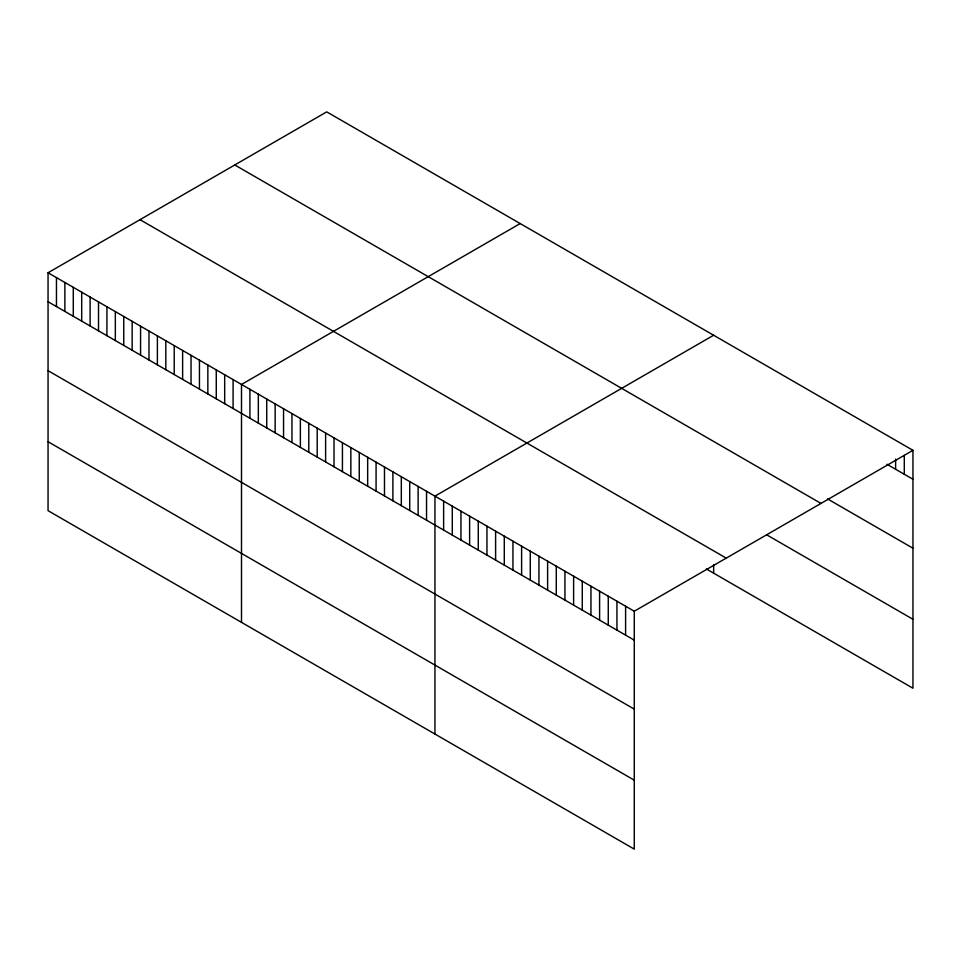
<?xml version="1.0" encoding="UTF-8"?>
<svg xmlns="http://www.w3.org/2000/svg" width="961" height="961" viewBox="0 0 961 961"><rect width="100%" height="100%" fill="white"/><g stroke="black" fill="none" stroke-linecap="round" stroke-linejoin="round"><path stroke-width="1.44" d="M48.05 272.768L634.272 611.22L634.272 849.128L48.05 510.675L48.05 272.768L326.728 111.872L912.95 450.325L912.95 688.232L706.431 568.996M520.189 223.565L241.499 384.46L241.499 622.368M713.639 335.245L434.949 496.14L434.949 734.06M634.272 611.22L912.95 450.325M886.955 464.247L912.95 479.251M827.529 498.903L912.95 548.214M234.772 164.968L820.982 503.42M766.866 534.929L912.95 619.268M140.018 219.673L726.228 558.125M48.05 301.706L634.272 640.146M48.05 370.67L634.272 709.11M48.05 441.712L634.272 780.164M904.289 455.442L904.289 474.253M895.616 459.118L895.616 469.244M713.639 564.72L713.639 573.164M625.599 606.211L625.599 635.149M616.938 601.214L616.938 630.14M608.265 596.204L608.265 625.143M599.604 591.207L599.604 620.133M590.943 586.198L590.943 615.136M582.27 581.201L582.27 610.127M573.609 576.192L573.609 605.13M564.936 571.194L564.936 600.12M556.275 566.185L556.275 595.123M547.614 561.188L547.614 590.114M538.941 556.179L538.941 585.117M530.28 551.182L530.28 580.108M521.607 546.172L521.607 575.11M512.946 541.175L512.946 570.101M504.285 536.166L504.285 565.104M495.612 531.169L495.612 560.095M486.951 526.16L486.951 555.098M478.278 521.162L478.278 550.088M469.617 516.153L469.617 545.091M460.956 511.156L460.956 540.082M452.283 506.147L452.283 535.085M443.622 501.149L443.622 530.076M426.54 491.287L426.54 520.225M418.131 486.434L418.131 515.36M409.722 481.581L409.722 510.507M401.314 476.716L401.314 505.654M392.893 471.863L392.893 500.801M384.484 467.01L384.484 495.948M376.075 462.157L376.075 491.083M367.667 457.292L367.667 486.23M359.258 452.439L359.258 481.377M350.849 447.586L350.849 476.524M342.428 442.733L342.428 471.659M334.02 437.868L334.02 466.806M325.611 433.015L325.611 461.953M317.202 428.162L317.202 457.1M308.793 423.308L308.793 452.235M300.373 418.443L300.373 447.382M291.964 413.59L291.964 442.528M283.555 408.737L283.555 437.675M275.146 403.884L275.146 432.81M266.738 399.019L266.738 427.957M258.329 394.166L258.329 423.104M249.908 389.313L249.908 418.251M233.091 379.595L233.091 408.533M224.682 374.742L224.682 403.68M216.273 369.889L216.273 398.827M207.852 365.036L207.852 393.962M199.444 360.171L199.444 389.109M191.035 355.318L191.035 384.256M182.626 350.465L182.626 379.403M174.217 345.612L174.217 374.538M165.809 340.747L165.809 369.685M157.388 335.894L157.388 364.832M148.979 331.04L148.979 359.979M140.57 326.187L140.57 355.114M132.162 321.334L132.162 350.26M123.753 316.469L123.753 345.407M115.332 311.616L115.332 340.554M106.923 306.763L106.923 335.689M98.515 301.91L98.515 330.836M90.106 297.045L90.106 325.983M81.697 292.192L81.697 321.13M73.288 287.339L73.288 316.265M64.867 282.486L64.867 311.412M56.459 277.621L56.459 306.559"/></g></svg>
